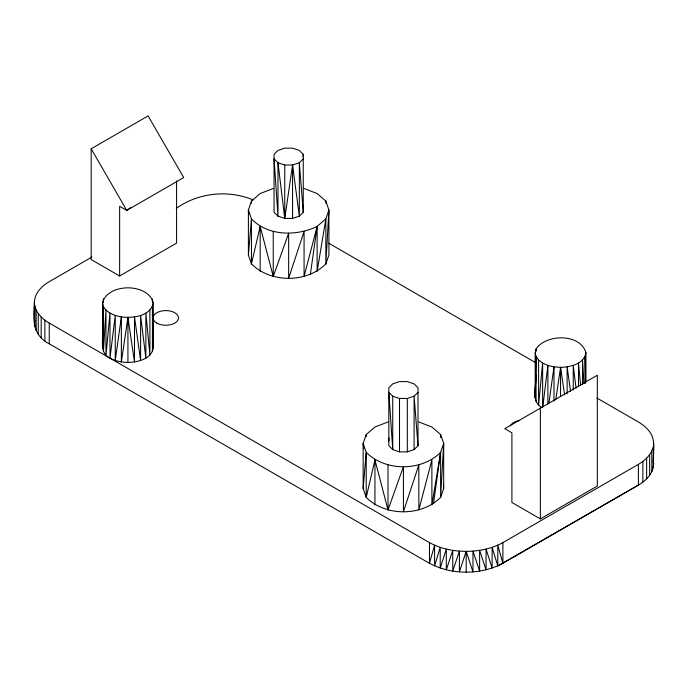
<?xml version="1.0" encoding="UTF-8"?>
<svg xmlns="http://www.w3.org/2000/svg" width="688" height="688" viewBox="0 0 688 688"><rect width="100%" height="100%" fill="white"/><g stroke="black" fill="none" stroke-linecap="round" stroke-linejoin="round"><path stroke-width="1.03" d="M102.847 331.891C102.813 340.904 99.734 353.348 109.994 358.173C115.507 361.123 121.724 362.318 127.925 362.456C137.634 362.198 151.541 359.196 153.286 347.818L153.286 302.78C148.161 282.854 107.698 282.854 102.572 302.78L102.572 347.818L103.432 306.573L102.572 302.78M541.826 407.502C529.966 400.837 537.276 384.979 535.617 374.41M536.029 351.052L536.064 348.936C546.203 333.809 580.466 333.336 585.927 352.72L585.927 381.677M535.634 395.867L535.204 397.759L536.064 356.513L535.204 352.72L536.064 348.936L536.064 351.078M388.823 441.189L389.047 438.007M303.081 156.425L303.245 154.318L299.332 150.405L292.555 148.152L284.737 148.152L277.978 150.405L274.056 154.318L274.056 212.239L277.978 216.152L284.746 218.414L292.563 218.414L299.332 216.152L303.245 212.248L303.245 154.318M304.07 188.503L317.125 193.552L325.854 201.085L328.916 209.986L328.916 255.024L325.854 263.917C306.736 283.138 270.573 283.146 251.455 263.917L248.394 255.024L251.455 218.879L248.394 209.986L251.455 201.085L260.176 193.543L273.248 188.503M418.837 421.968L431.892 427.007L440.621 434.549L443.683 443.442L443.683 488.48L440.621 497.381C421.503 516.593 385.34 516.611 366.222 497.381L363.152 488.489L366.222 452.343L363.152 443.45L366.222 434.549L374.943 427.007L388.006 421.968M596.926 398.042L638.395 421.985C643.899 425.253 648.973 429.596 651.828 435.427C655.578 444.414 652.645 454.501 653.6 463.893C653.437 473.318 646.084 480.645 638.395 485.083L502.894 563.317C480.465 575.108 451.904 575.108 429.475 563.317L49.252 343.794C32.422 335.529 33.007 319 34.4 302.385C34.563 293.183 41.744 286.027 49.252 281.684L91.891 257.063M34.4 323.093L34.727 320.23M653.153 467.806L653.6 443.184M542.755 407.072L547.88 365.405L542.634 363.075L538.601 360.039L536.064 356.513L536.064 401.551M433.5 503.53L440.621 452.343L443.683 443.442L440.621 497.381L440.621 452.343C421.503 471.564 385.34 471.572 366.222 452.343L366.222 497.381L374.943 459.885L388.006 509.963L403.417 466.696L403.417 511.734L418.837 464.925L418.837 509.963L431.892 459.885L431.892 504.915L440.621 452.343M548.929 402.996L553.995 366.867L547.88 365.405L547.88 404.002M310.417 274.048L317.125 226.421L325.854 218.879L328.916 209.986L325.854 263.917L325.854 218.879L317.125 271.459L317.125 226.421C296.494 236.371 268.114 236.233 251.455 218.879L251.455 263.917L260.176 226.421L273.248 276.499L288.65 233.232L288.65 278.27L304.07 231.46L304.07 276.499L317.125 226.421M149.889 310.099L149.889 355.137L145.865 313.135L145.865 358.173L140.61 315.457L140.61 360.495L134.495 316.919L134.495 361.957L127.925 317.417L121.363 361.957L121.363 316.919C114.5 315.654 107.018 313.014 103.432 306.573L103.432 351.602L105.969 310.099L105.969 355.137L109.994 313.135L109.994 358.173L115.249 315.457L115.249 360.495L121.363 316.919C132.81 318.355 150.56 316.394 153.286 302.78M303.245 212.248L299.332 162.738L299.332 216.152L292.563 165L284.746 165L277.978 162.738L277.978 216.152L274.056 158.825L277.978 162.738L284.746 218.414L292.563 165L299.332 162.738L303.245 158.833M555.878 399.178L560.565 367.366C570.275 367.108 584.181 364.107 585.927 352.72M653.153 447.097C651.226 454.802 645.009 460.478 638.395 464.374L502.894 542.608C491.748 548.835 478.857 551.269 466.189 551.389L459.412 571.84L459.412 551.131C449.015 550.254 438.626 547.743 429.475 542.608L49.252 323.085C41.744 318.75 34.563 311.595 34.4 302.385M418.012 392.298L414.099 396.202L407.33 398.464L399.513 398.464L392.745 396.202L388.823 392.289L392.745 449.608L399.513 451.87L407.33 451.87L414.099 449.608L418.012 445.712L418.012 387.783L414.099 383.87L407.322 381.608L399.504 381.608L392.745 383.87L388.823 387.774L388.823 445.704L392.745 449.608L392.745 396.202M131.055 207.243L126.764 210.433L119.635 206.314L119.635 275.991L91.169 259.557L91.169 148.78L148.109 115.902L183.705 177.556L126.764 210.433L91.169 148.78M176.257 208.361C198.307 192.674 228.296 189.527 253.193 199.95M119.635 275.991L176.584 243.113L176.584 180.944M540.372 518.898L597.313 486.02L597.313 375.244L504.777 428.676L511.906 432.786L511.906 502.464L540.372 518.898L540.372 408.122M429.475 542.608L429.475 563.317L434.584 545.188L434.584 565.906L440.225 547.373L440.225 568.082L446.314 549.101L446.314 569.819L452.747 550.366L452.747 571.083L459.412 551.131L466.189 551.389L472.966 571.84L472.966 551.131L479.622 571.083L479.622 550.366L486.055 569.819L486.055 549.101L492.144 568.082L492.144 547.373L497.794 565.906L638.395 485.083L638.395 464.374M564.624 394.938L560.565 367.366L553.995 366.867L553.995 401.181M328.744 243.217L535.789 362.748M570.558 391.309L567.127 366.867L567.127 393.674M576.062 388.316L573.242 365.405L573.242 390.062M653.265 460.951L653.6 463.893M580.612 385.125L578.496 363.075L578.496 386.665M363.608 448.765L363.152 443.45L363.152 488.489M248.746 214.243L248.394 209.986L248.394 255.024M418.012 445.712L414.099 396.202L414.099 449.608M583.957 383.457L582.521 360.039L582.521 384.704M440.621 434.549L440.802 437.723M443.442 484.249L443.683 488.48M585.608 382.949L585.058 356.513L585.058 383.319M153.08 336.14L153.286 347.818L152.426 306.573L152.426 351.602M651.828 450.941L651.828 471.65M649.644 454.656L649.644 475.356M646.643 458.174L646.643 478.874M642.876 461.433L642.876 482.133M560.565 367.366L560.565 396.314M542.634 407.038L542.634 363.075L538.601 405.077L538.601 360.039M535.204 352.72L535.204 397.759M502.894 542.608L502.894 563.317L497.794 545.188L497.794 565.906M466.189 551.389L466.189 572.098M407.33 398.464L407.33 451.87M399.513 398.464L399.513 451.87M388.006 464.925L388.006 509.963M374.943 459.885L374.943 504.923M366.222 434.549L366.222 436.691M325.854 201.085L325.854 203.227M292.563 165L292.563 218.414M284.746 165L284.746 218.414M273.248 231.46L273.248 276.499M260.176 226.421L260.176 271.459M251.455 201.085L251.455 203.227M127.925 317.417L127.925 362.456M49.252 323.085L49.252 343.794M44.875 320.204L44.875 340.913M41.194 317.022L41.194 337.731M38.261 313.59L38.261 334.299M36.129 309.961L36.129 330.67M34.83 306.203L34.83 326.912M510.436 425.76A12.676 7.319 0 0 1 519.397 420.583M103.432 298.988L103.381 302.178L103.432 298.988M152.478 302.178L152.426 298.988L152.426 302.204M156.847 323.102A12.676 7.319 0 0 0 178.054 319.817A12.676 7.319 0 0 0 162.531 310.847A12.676 7.319 0 0 0 156.847 323.102"/></g></svg>
